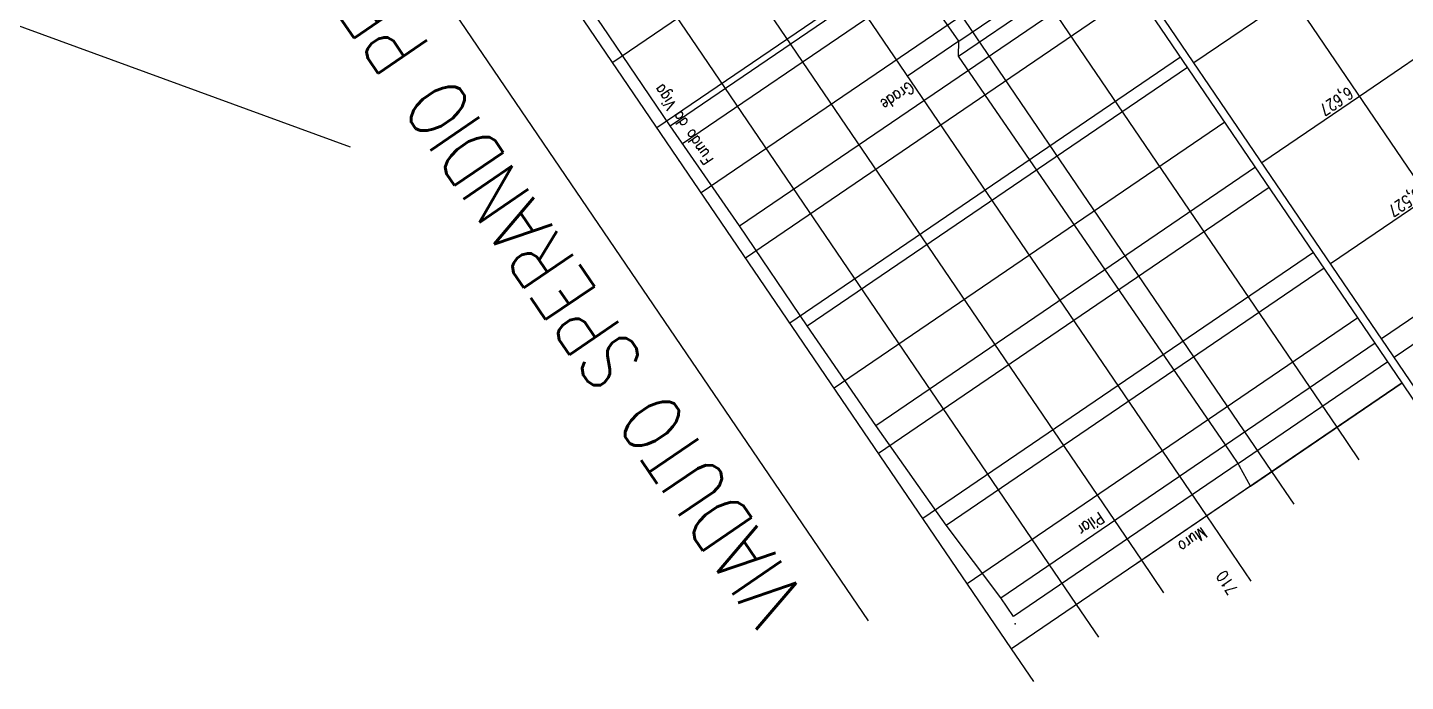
# Model space of a CAD drawing. Header units: metres. Extents: x 298520 to 308411, y 7433745 to 7450750.
# Drawn here: x 308121.96 to 308156.95, y 7433886.84 to 7433903.44 of the extents above; entities that cross this region are included whole.
import ezdxf

# ---------------------------------------------------------------- set-up
doc = ezdxf.new("R2010")
doc.units = ezdxf.units.M
doc.header["$LTSCALE"] = 10
doc.linetypes.add('CONTINUO', pattern=[0])
doc.layers.get('0').update_dxf_attribs({"color": 45})
for name, color, linetype in [('_PT_SECAO', 45, 'CONTINUO'), ('PERFIL_VIADUTO', 45, 'CONTINUO'), ('TEXTO', 45, 'Continuous')]:
    doc.layers.add(name, color=color, linetype=linetype)
doc.styles.add('ROMANS', font='romans', dxfattribs={"height": 0.2})
doc.styles.get("Standard").update_dxf_attribs({"font": 'simplex.shx'})
doc.linetypes.add('FENCELINE1', pattern='A,0.25,-0.1,[133,ltypeshp.shx,S=0.1,R=0,X=-0.1,Y=0],-0.1,1', length=1.45)

# ---------------------------------------------------------------- blocks, each defined once
blk = doc.blocks.new('SIMB_PONTO')
at = {"color": 0}
blk.add_point((0, 0), dxfattribs=at)
for tag in ['desc:', 'cota:', 'pto:']:
    blk.add_attdef(tag, (0, 0), '', height=1)

msp = doc.modelspace()

# ---------------------------------------------------------------- linework, layer by layer
at = {"layer": 'PERFIL_VIADUTO'}
msp.add_line((308153.016, 7433891.8), (308150.04, 7433889.774), dxfattribs=at)
at = {"layer": 'PERFIL_VIADUTO', "linetype": 'CONTINUO', "flags": 128}
for points in [[(308160.252, 7433895.127), (308136.226, 7433930.431)], [(308157.772, 7433893.44), (308133.746, 7433928.743)], [(308156.864, 7433894.418), (308133.918, 7433928.134)], [(308155.21, 7433893.293), (308132.265, 7433927.009)], [(308153.557, 7433892.168), (308130.612, 7433925.884)], [(308151.903, 7433891.043), (308128.958, 7433924.759)], [(308150.25, 7433889.917), (308127.305, 7433923.633)], [(308148.597, 7433888.792), (308125.651, 7433922.508)], [(308146.943, 7433887.667), (308123.998, 7433921.383)], [(308146.673, 7433888.965), (308145.284, 7433890.804), (308143.496, 7433893.337), (308141.758, 7433895.864), (308140.037, 7433898.403), (308138.274, 7433900.943), (308136.545, 7433903.486), (308134.822, 7433905.969), (308133.221, 7433908.55), (308131.497, 7433911.254), (308129.829, 7433913.822), (308128.095, 7433916.472), (308126.469, 7433918.935), (308124.801, 7433921.491)], [(308146.737, 7433909.299), (308136.816, 7433902.548)], [(308147.862, 7433907.646), (308137.941, 7433900.894)], [(308138.274, 7433900.943), (308147.945, 7433907.524)], [(308138.587, 7433900.492), (308148.253, 7433907.07)], [(308148.987, 7433905.992), (308139.066, 7433899.241)], [(308145.6, 7433902.713), (308149.441, 7433905.326)], [(308145.606, 7433903.09), (308149.267, 7433905.581)], [(308140.037, 7433898.403), (308149.684, 7433904.968)], [(308150.112, 7433904.339), (308140.192, 7433897.587)], [(308153.016, 7433891.8), (308152.736, 7433892.302), (308152.698, 7433892.371), (308152.375, 7433892.845), (308145.6, 7433902.713), (308145.606, 7433903.09), (308144.996, 7433903.962)], [(308151.575, 7433902.545), (308154.055, 7433904.233)], [(308155.781, 7433901.697), (308158.261, 7433903.385)], [(308151.238, 7433902.685), (308141.317, 7433895.934)], [(308141.758, 7433895.864), (308151.41, 7433902.432)], [(308153.301, 7433900.009), (308155.781, 7433901.697)], [(308152.363, 7433901.032), (308142.442, 7433894.281)], [(308143.496, 7433893.337), (308153.135, 7433899.897)], [(308153.488, 7433899.379), (308143.567, 7433892.627)], [(308155.045, 7433897.447), (308157.525, 7433899.134)], [(308154.613, 7433897.725), (308144.693, 7433890.974)], [(308145.284, 7433890.804), (308154.879, 7433897.334)], [(308156.34, 7433895.544), (308158.82, 7433897.231)], [(308156.663, 7433895.069), (308159.143, 7433896.757)], [(308155.738, 7433896.072), (308145.818, 7433889.32)], [(308152.375, 7433892.845), (308156.175, 7433895.431)], [(308152.698, 7433892.371), (308156.497, 7433894.956)], [(308156.864, 7433894.418), (308146.943, 7433887.667)], [(308156.864, 7433894.418), (308146.943, 7433887.667)], [(308153.016, 7433891.8), (308156.864, 7433894.418)], [(308157.426, 7433893.592), (308156.864, 7433894.418)], [(308155.773, 7433892.466), (308155.21, 7433893.293)], [(308152.698, 7433892.371), (308146.996, 7433888.49), (308146.673, 7433888.965), (308152.375, 7433892.845)], [(308154.119, 7433891.341), (308153.557, 7433892.168)], [(308153.029, 7433889.389), (308151.903, 7433891.043)], [(308150.813, 7433889.091), (308150.25, 7433889.917)], [(308149.159, 7433887.965), (308148.597, 7433888.792)], [(308147.506, 7433886.84), (308146.943, 7433887.667)]]:
    msp.add_lwpolyline(points, dxfattribs=at)
at = {"layer": 'PERFIL_VIADUTO', "flags": 128}
msp.add_lwpolyline([(308143.312, 7433888.379), (308124.842, 7433915.52)], dxfattribs=at)
at = {"layer": 'PERFIL_VIADUTO', "linetype": 'FENCELINE1', "ltscale": 0.5, "flags": 128}
msp.add_lwpolyline([(308145.606, 7433903.09), (308144.306, 7433902.206)], dxfattribs=at)
at = {"layer": 'TEXTO', "flags": 128}
msp.add_lwpolyline([(308064.262, 7433924.477), (308130.151, 7433900.408)], dxfattribs=at)

# ---------------------------------------------------------------- block references
at = {"layer": '_PT_SECAO', "rotation": 124.2371870888269}
for p, xscale, yscale, zscale in [((308145.606, 7433903.09), 0.2, 0.2, 0.2), ((308145.6, 7433902.713), 0.2, 0.2, 0.2), ((308138.274, 7433900.943), 0.2, 0.2, 0.2), ((308140.037, 7433898.403), 0.2, 0.2, 0.2), ((308141.758, 7433895.864), 0.2, 0.2, 0.2), ((308143.496, 7433893.337), 0.2, 0.2, 0.2), ((308152.375, 7433892.845), 0.2, 0.2, 0.2), ((308152.375, 7433892.845), 0.2, 0.2, 0.2), ((308152.698, 7433892.371), 0.06, 0.06, 0.06), ((308152.698, 7433892.371), 0.2, 0.2, 0.2), ((308152.736, 7433892.302), 0.2, 0.2, 0.2), ((308153.016, 7433891.8), 0.06, 0.06, 0.06), ((308153.016, 7433891.8), 0.2, 0.2, 0.2), ((308145.284, 7433890.804), 0.2, 0.2, 0.2), ((308146.673, 7433888.965), 0.2, 0.2, 0.2), ((308146.673, 7433888.965), 0.2, 0.2, 0.2), ((308147.035, 7433888.301), 0.06, 0.06, 0.06), ((308147.035, 7433888.301), 0.2, 0.2, 0.2), ((308147.326, 7433887.927), 0.06, 0.06, 0.06)]:
    msp.add_blockref('SIMB_PONTO', p, dxfattribs=dict(at, xscale=xscale, yscale=yscale, zscale=zscale))

# ---------------------------------------------------------------- texts
at = {"layer": 'PERFIL_VIADUTO', "style": 'ROMANS', "width": 0.8}
for s, height, rotation, p in [('VIADUTO SPERANDIO PELLICCIARI', 1.5, 124.2372, (308141.732, 7433888.959, 143.39)), ('Fundo da Viga', 0.3, 124.2372, (308139.392, 7433900.091, 142.591)), ('Grade', 0.3, 214.2372, (308144.348, 7433902.077, 141.881)), ('6,627', 0.3, 214.2372, (308155.492, 7433901.944)), ('3,527', 0.3, 214.2372, (308157.236, 7433899.381)), ('Pilar', 0.3, 214.2372, (308149.171, 7433891.156, 141.867)), ('Muro', 0.3, 214.2372, (308151.778, 7433890.771, 141.867)), ('710', 0.3, 124.2372, (308152.713, 7433889.175, 142.02))]:
    msp.add_text(s, height=height, rotation=rotation, dxfattribs=at).set_placement(p)

doc.saveas('drawing.dxf')
